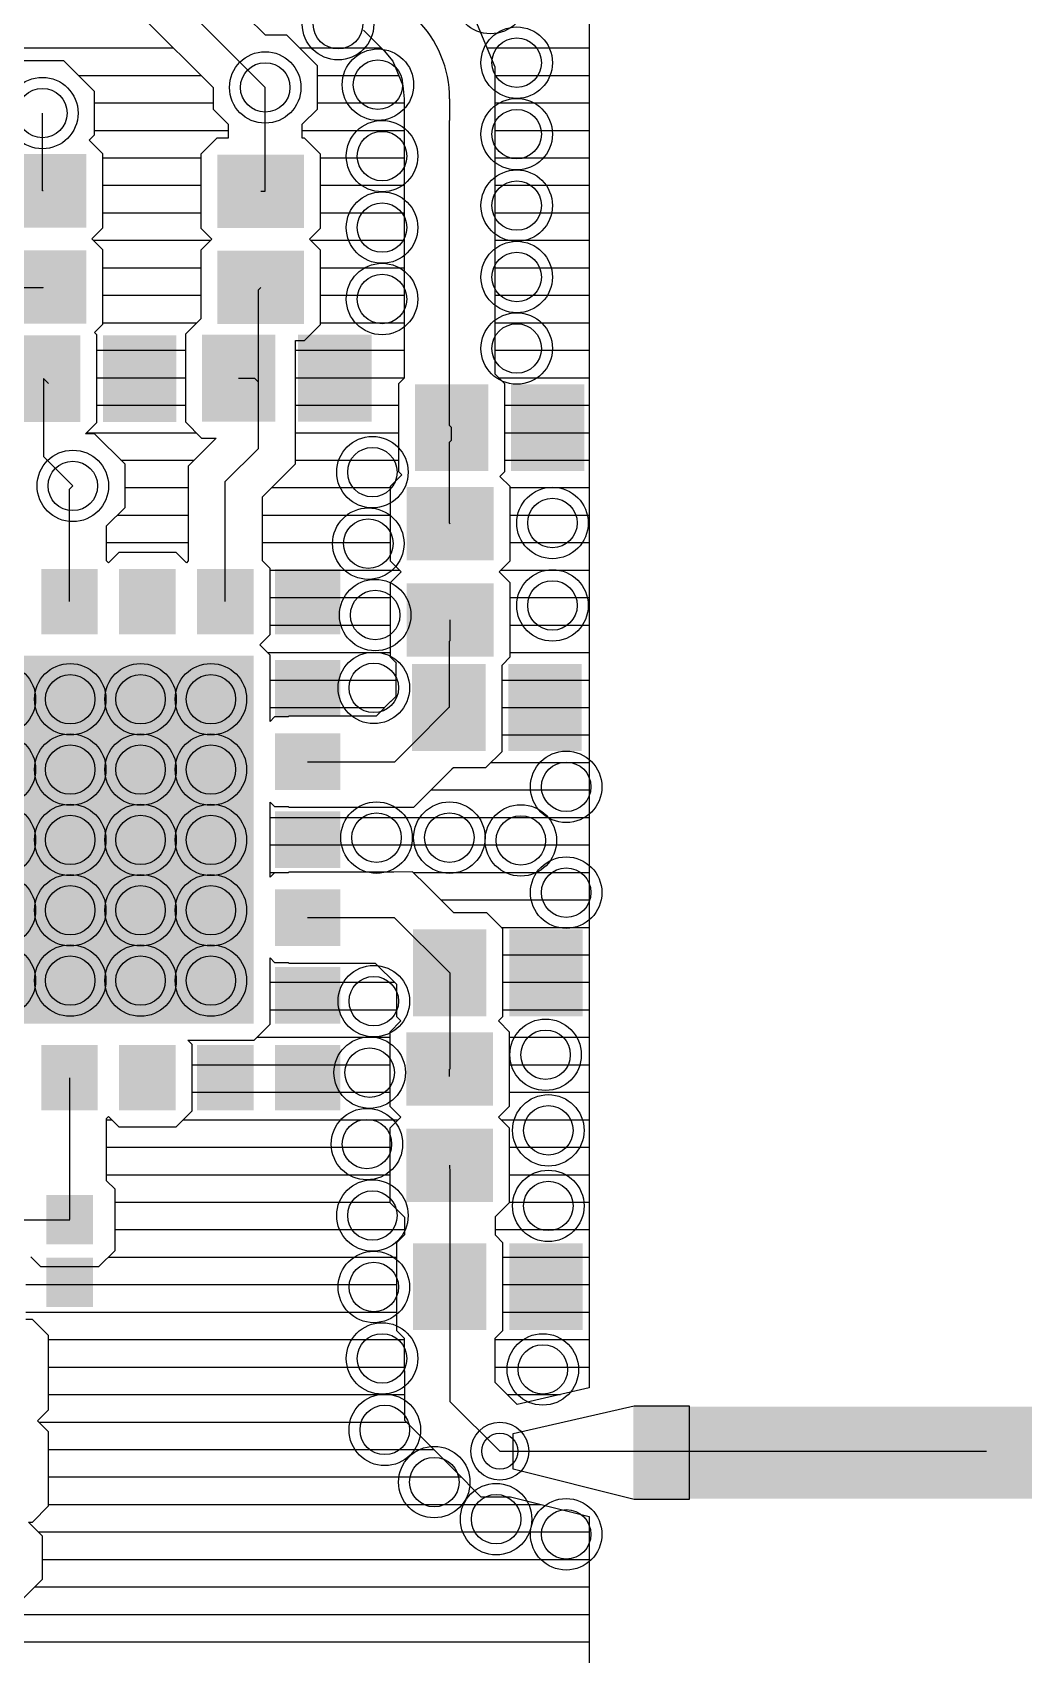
# Model space of a CAD drawing. Extents: x -8.5 to 50.5, y -15.2 to 20.7.
# Drawn here: x 27.56 to 36.72, y -6.47 to 8.53 of the extents above; entities that cross this region are included whole.
import ezdxf

# ---------------------------------------------------------------- set-up
doc = ezdxf.new("R2010")
doc.units = 0
for name, color, linetype in [('1', 22, 'CONTINUOUS'), ('18', 82, 'CONTINUOUS'), ('29', 253, 'CONTINUOUS')]:
    doc.layers.add(name, color=color, linetype=linetype)

# ---------------------------------------------------------------- blocks, each defined once
blk = doc.blocks.new('RECT')
blk.add_solid([(-0.5, -0.5), (0.5, -0.5), (-0.5, 0.5), (0.5, 0.5)])
blk = doc.blocks.new('PIE')
blk.add_circle((0, 0), 0.5)
blk = doc.blocks.new('ROUNDV')
blk.add_circle((0, 0), 0.5)

msp = doc.modelspace()

# ---------------------------------------------------------------- linework, layer by layer
at = {"layer": '1'}
for p, q in [((32.7073, 13.9238), (32.7073, -4.0036)), ((29.7163, 8.4996), (28.873, 9.3429)), ((28.731, 9), (29.714, 8.017)), ((31.8381, 8.2033), (31.6147, 8.7428)), ((28.589, 8.6571), (29.2314, 8.0147)), ((30.6225, 8.546), (30.6906, 8.4779)), ((29.9139, 8.4996), (29.7163, 8.4996)), ((30.1966, 8.2169), (29.9139, 8.4996)), ((30.6906, 8.4779), (30.6906, 8.4779)), ((30.6906, 8.4779), (30.8138, 8.3548)), ((23.9769, 8.382), (28.8641, 8.382)), ((27.8544, 8.2624), (27.4546, 8.2624)), ((28.1371, 7.9797), (27.8544, 8.2624)), ((30.0315, 8.382), (30.7865, 8.382)), ((30.8138, 8.3548), (30.8917, 8.2597)), ((30.8917, 8.2597), (30.9854, 8.0337)), ((31.7641, 8.382), (32.7073, 8.382)), ((27.9888, 8.128), (29.1181, 8.128)), ((30.1966, 7.8171), (30.1966, 8.2169)), ((30.1966, 8.128), (30.9463, 8.128)), ((31.8381, 8.0855), (31.8381, 8.2033)), ((31.8381, 8.128), (32.7073, 8.128)), ((28.1371, 7.5799), (28.1371, 7.9797)), ((29.2314, 8.0147), (29.2314, 7.8171)), ((29.714, 7.0578), (29.714, 8.017)), ((30.9854, 8.0337), (30.9974, 7.9114)), ((31.8382, 8.0855), (31.8381, 8.0855)), ((31.8382, 7.5361), (31.8382, 8.0855)), ((28.1371, 7.874), (29.2314, 7.874)), ((29.2314, 7.8171), (29.3711, 7.6774)), ((30.0569, 7.6774), (30.1966, 7.8171)), ((30.1966, 7.874), (30.9974, 7.874)), ((30.9974, 7.9114), (30.9974, 7.5361)), ((31.4178, 7.9114), (31.4178, 7.7102)), ((31.8382, 7.874), (32.7073, 7.874)), ((27.6545, 7.061), (27.6545, 7.7798)), ((29.3711, 7.6774), (29.3711, 7.5493)), ((30.0569, 7.5493), (30.0569, 7.6774)), ((31.4178, 7.4057), (31.4178, 7.7102)), ((28.0878, 7.5305), (28.1371, 7.5799)), ((28.2146, 7.4037), (28.0878, 7.5305)), ((28.1371, 7.62), (29.3711, 7.62)), ((29.2669, 7.5493), (29.1181, 7.4005)), ((29.3711, 7.5493), (29.2669, 7.5493)), ((30.0569, 7.62), (30.9974, 7.62)), ((30.0772, 7.5493), (30.0569, 7.5493)), ((30.226, 7.4005), (30.0772, 7.5493)), ((30.9974, 7.5361), (30.9974, 7.5361)), ((30.9974, 7.5361), (30.9974, 7.2316)), ((31.8381, 5.3672), (31.8382, 7.5361)), ((31.8382, 7.62), (32.7073, 7.62)), ((28.2146, 6.7183), (28.2146, 7.4037)), ((28.2146, 7.366), (29.1181, 7.366)), ((29.1181, 7.4005), (29.1181, 6.7151)), ((30.226, 6.7151), (30.226, 7.4005)), ((30.226, 7.366), (30.9974, 7.366)), ((31.4178, 4.8909), (31.4178, 7.4057)), ((31.8381, 7.366), (32.7073, 7.366)), ((30.9974, 7.2316), (30.9974, 7.2316)), ((30.9974, 7.2316), (30.9974, 5.3306)), ((27.6606, 7.061), (27.6545, 7.061)), ((28.2146, 7.112), (29.1181, 7.112)), ((29.6721, 7.0578), (29.714, 7.0578)), ((30.226, 7.112), (30.9974, 7.112)), ((31.8381, 7.112), (32.7073, 7.112)), ((28.2146, 6.858), (29.1181, 6.858)), ((30.226, 6.858), (30.9974, 6.858)), ((31.8381, 6.858), (32.7073, 6.858)), ((28.1128, 6.6165), (28.2146, 6.7183)), ((28.2146, 6.5147), (28.1128, 6.6165)), ((28.1253, 6.604), (29.2106, 6.604)), ((29.1181, 6.7151), (29.2199, 6.6133)), ((29.2199, 6.6133), (29.1181, 6.5115)), ((30.1242, 6.6133), (30.226, 6.7151)), ((30.226, 6.5115), (30.1242, 6.6133)), ((30.1335, 6.604), (30.9974, 6.604)), ((31.8381, 6.604), (32.7073, 6.604)), ((28.2146, 5.8293), (28.2146, 6.5147)), ((29.1181, 6.5115), (29.1181, 5.8771)), ((30.226, 5.8261), (30.226, 6.5115)), ((28.2146, 6.35), (29.1181, 6.35)), ((30.226, 6.35), (30.9974, 6.35)), ((31.8381, 6.35), (32.7073, 6.35)), ((26.5481, 6.1679), (27.6606, 6.1679)), ((27.6606, 6.1679), (27.6606, 6.172)), ((29.6504, 6.1471), (29.6721, 6.1688)), ((29.6504, 5.2936), (29.6504, 6.1471)), ((28.2146, 6.096), (29.1181, 6.096)), ((30.226, 6.096), (30.9974, 6.096)), ((31.8381, 6.096), (32.7073, 6.096)), ((29.1181, 5.8771), (28.9767, 5.7357)), ((28.1365, 5.7512), (28.2146, 5.8293)), ((28.1569, 5.7308), (28.1365, 5.7512)), ((28.1569, 4.9204), (28.1569, 5.7308)), ((28.2146, 5.842), (29.083, 5.842)), ((28.9767, 5.7357), (28.9767, 4.9253)), ((30.0772, 5.6773), (30.226, 5.8261)), ((30.226, 5.842), (30.9974, 5.842)), ((31.8381, 5.842), (32.7073, 5.842)), ((28.1569, 5.588), (28.9767, 5.588)), ((29.9933, 4.5381), (29.9933, 5.6773)), ((29.9933, 5.6773), (30.0772, 5.6773)), ((29.9933, 5.588), (30.9974, 5.588)), ((31.8381, 5.588), (32.7073, 5.588)), ((27.712, 5.279), (27.6654, 5.3256)), ((27.6654, 5.3256), (27.6654, 4.6046)), ((28.1569, 5.334), (28.9767, 5.334)), ((29.4682, 5.3305), (29.6135, 5.3305)), ((29.6135, 5.3305), (29.6504, 5.2936)), ((29.6504, 4.6801), (29.6504, 5.2936)), ((29.9933, 5.334), (30.9974, 5.334)), ((30.9974, 5.3306), (30.9446, 5.2778)), ((30.9446, 5.2778), (30.9446, 4.4674)), ((31.9276, 5.2778), (31.8381, 5.3672)), ((31.8714, 5.334), (32.7073, 5.334)), ((31.9276, 4.4674), (31.9276, 5.2778)), ((28.1569, 5.08), (28.9767, 5.08)), ((29.9933, 5.08), (30.9446, 5.08)), ((31.9276, 5.08), (32.7073, 5.08)), ((28.0531, 4.8166), (28.1569, 4.9204)), ((28.1359, 4.8166), (28.0531, 4.8166)), ((28.0625, 4.826), (29.0761, 4.826)), ((28.4186, 4.5339), (28.1359, 4.8166)), ((28.9767, 4.9253), (29.1255, 4.7766)), ((29.9933, 4.826), (30.9446, 4.826)), ((31.4361, 4.8726), (31.4178, 4.8909)), ((31.4361, 4.7579), (31.4361, 4.8726)), ((31.9276, 4.826), (32.7073, 4.826)), ((29.2619, 4.7766), (29.0023, 4.5169)), ((29.1255, 4.7766), (29.2619, 4.7766)), ((29.3452, 4.3749), (29.6504, 4.6801)), ((31.4159, 4.7377), (31.4361, 4.7579)), ((31.4159, 4.6017), (31.4159, 4.7377)), ((27.6654, 4.6046), (27.936, 4.334)), ((28.3805, 4.572), (29.0574, 4.572)), ((28.4186, 4.1341), (28.4186, 4.5339)), ((29.0023, 4.5169), (29.0023, 3.6408)), ((29.7924, 4.3372), (29.9933, 4.5381)), ((29.9933, 4.572), (30.9446, 4.572)), ((31.4175, 4.6001), (31.4159, 4.6017)), ((31.4175, 3.9905), (31.4175, 4.6001)), ((31.9276, 4.572), (32.7073, 4.572)), ((29.3452, 3.2645), (29.3452, 4.3749)), ((30.977, 4.435), (30.8694, 4.3274)), ((30.9446, 4.4674), (30.977, 4.435)), ((31.8824, 4.4223), (31.9276, 4.4674)), ((31.9773, 4.3274), (31.8824, 4.4223)), ((27.9052, 4.3032), (27.936, 4.334)), ((27.9052, 3.2645), (27.9052, 4.3032)), ((28.4186, 4.318), (29.0023, 4.318)), ((29.6881, 4.2329), (29.7924, 4.3372)), ((29.6881, 3.6408), (29.6881, 4.2329)), ((29.7732, 4.318), (30.8694, 4.318)), ((30.8694, 4.3274), (30.8694, 3.642)), ((31.9773, 3.642), (31.9773, 4.3274)), ((31.9773, 4.318), (32.7073, 4.318)), ((28.2481, 3.9636), (28.4186, 4.1341)), ((28.3485, 4.064), (29.0023, 4.064)), ((29.6881, 4.064), (30.8694, 4.064)), ((31.9773, 4.064), (32.7073, 4.064)), ((28.2481, 3.6408), (28.2481, 3.9636)), ((31.4234, 3.9847), (31.4175, 3.9905)), ((28.2481, 3.81), (29.0023, 3.81)), ((29.6881, 3.81), (30.8694, 3.81)), ((31.9773, 3.81), (32.7073, 3.81)), ((28.2652, 3.6237), (28.2481, 3.6408)), ((28.36, 3.7185), (28.2652, 3.6237)), ((28.8904, 3.7185), (28.36, 3.7185)), ((28.9852, 3.6237), (28.8904, 3.7185)), ((29.0023, 3.6408), (28.9852, 3.6237)), ((29.7592, 3.5697), (29.6881, 3.6408)), ((30.8694, 3.642), (30.9712, 3.5402)), ((31.8755, 3.5402), (31.9773, 3.642)), ((29.7592, 2.9593), (29.7592, 3.5697)), ((29.7592, 3.556), (30.9554, 3.556)), ((30.9712, 3.5402), (30.8694, 3.4384)), ((31.9773, 3.4384), (31.8755, 3.5402)), ((31.8914, 3.556), (32.7073, 3.556)), ((29.7592, 3.302), (30.8694, 3.302)), ((30.8694, 3.4384), (30.8694, 2.753)), ((31.9773, 2.753), (31.9773, 3.4384)), ((31.9773, 3.302), (32.7073, 3.302)), ((29.7592, 3.048), (30.8694, 3.048)), ((31.4234, 2.9059), (31.4234, 3.0957)), ((31.9773, 3.048), (32.7073, 3.048)), ((29.6644, 2.8645), (29.7592, 2.9593)), ((29.7592, 2.7697), (29.6644, 2.8645)), ((31.4154, 2.898), (31.4234, 2.9059)), ((31.4154, 2.2895), (31.4154, 2.898)), ((29.7349, 2.794), (30.8694, 2.794)), ((29.7592, 2.1577), (29.7592, 2.7697)), ((30.8694, 2.753), (30.9258, 2.6966)), ((31.9024, 2.678), (31.9773, 2.753)), ((31.9773, 2.794), (32.7073, 2.794)), ((30.9258, 2.6966), (30.9194, 2.6902)), ((30.9194, 2.6902), (30.9194, 2.3873)), ((31.9024, 1.8798), (31.9024, 2.678)), ((29.7592, 2.54), (30.9194, 2.54)), ((31.9024, 2.54), (32.7073, 2.54)), ((29.7592, 2.286), (30.8179, 2.286)), ((30.8731, 2.3419), (30.7512, 2.2185)), ((30.8742, 2.3419), (30.8731, 2.3419)), ((30.9194, 2.3873), (30.8742, 2.3419)), ((31.0498, 1.9226), (31.4109, 2.285)), ((31.4109, 2.285), (31.4154, 2.2895)), ((31.9024, 2.286), (32.7073, 2.286)), ((29.8, 2.1985), (29.7592, 2.1577)), ((29.9247, 2.1985), (29.8, 2.1985)), ((29.9311, 2.2049), (29.9247, 2.1985)), ((30.7377, 2.2049), (29.9311, 2.2049)), ((30.7512, 2.2185), (30.7377, 2.2049)), ((31.9024, 2.032), (32.7073, 2.032)), ((30.9121, 1.7845), (31.0221, 1.8945)), ((31.0221, 1.8945), (31.0498, 1.9226)), ((31.7536, 1.731), (31.9024, 1.8798)), ((30.1052, 1.7845), (30.9121, 1.7845)), ((31.3201, 1.5981), (31.4424, 1.7204)), ((31.4424, 1.7211), (31.4523, 1.731)), ((31.4424, 1.7204), (31.4424, 1.7211)), ((31.4523, 1.731), (31.7536, 1.731)), ((31.8006, 1.778), (32.7073, 1.778)), ((31.1988, 1.4752), (31.3201, 1.5981)), ((31.247, 1.524), (32.7073, 1.524)), ((29.7592, 0.7177), (29.7592, 1.4113)), ((29.7592, 1.4113), (29.8, 1.3705)), ((29.8, 1.3705), (29.9247, 1.3705)), ((29.9247, 1.3705), (29.9311, 1.3642)), ((29.9311, 1.3642), (31.0862, 1.3642)), ((31.0862, 1.3642), (31.1973, 1.4752)), ((31.1973, 1.4752), (31.1988, 1.4752)), ((29.7592, 1.27), (32.7073, 1.27)), ((29.7592, 1.016), (32.7073, 1.016)), ((29.7592, 0.762), (29.9282, 0.762)), ((29.8, 0.7585), (29.7592, 0.7177)), ((29.9247, 0.7585), (29.8, 0.7585)), ((29.9311, 0.7649), (29.9247, 0.7585)), ((30.9035, 0.7649), (29.9311, 0.7649)), ((31.0767, 0.7656), (30.9035, 0.7649)), ((31.0774, 0.7649), (31.0767, 0.7656)), ((31.0783, 0.7649), (31.0774, 0.7649)), ((31.2006, 0.6426), (31.0783, 0.7649)), ((31.0812, 0.762), (32.7073, 0.762)), ((31.4573, 0.3879), (31.2006, 0.6426)), ((31.3363, 0.508), (32.7073, 0.508)), ((30.1052, 0.3445), (30.9042, 0.3445)), ((30.9042, 0.3445), (31.4188, -0.1661)), ((31.7615, 0.3879), (31.4573, 0.3879)), ((31.9103, 0.2391), (31.7615, 0.3879)), ((31.8954, 0.254), (32.7073, 0.254)), ((31.9103, -0.5713), (31.9103, 0.2391)), ((31.9103, 0), (32.7073, 0)), ((29.7592, -0.6407), (29.7592, -0.0287)), ((29.7592, -0.0287), (29.8, -0.0695)), ((29.8, -0.0695), (29.9247, -0.0695)), ((29.9247, -0.0695), (29.9311, -0.0758)), ((29.9311, -0.0758), (30.731, -0.0758)), ((30.731, -0.0758), (30.9273, -0.2706)), ((29.7592, -0.254), (30.9106, -0.254)), ((30.9273, -0.2706), (30.9273, -0.5713)), ((31.4188, -0.1661), (31.4188, -1.0556)), ((31.9103, -0.254), (32.7073, -0.254)), ((29.7592, -0.508), (30.9273, -0.508)), ((30.9273, -0.5713), (30.9669, -0.6109)), ((31.8702, -0.6114), (31.9103, -0.5713)), ((31.9103, -0.508), (32.7073, -0.508)), ((29.6104, -0.7895), (29.7592, -0.6407)), ((30.9669, -0.6109), (30.8643, -0.7134)), ((30.8643, -0.7134), (30.8643, -1.3988)), ((31.9723, -0.7134), (31.8702, -0.6114)), ((31.9723, -1.3988), (31.9723, -0.7134)), ((29.0392, -0.8303), (28.9984, -0.7895)), ((28.9984, -0.7895), (29.6104, -0.7895)), ((29.0392, -1.4407), (29.0392, -0.8303)), ((29.6379, -0.762), (30.8643, -0.762)), ((31.9723, -0.762), (32.7073, -0.762)), ((29.0392, -1.016), (30.8643, -1.016)), ((31.9723, -1.016), (32.7073, -1.016)), ((27.9052, -1.1355), (27.9052, -2.4467)), ((31.4169, -1.125), (31.4183, -1.0561)), ((31.4188, -1.0556), (31.4183, -1.0561)), ((29.0392, -1.27), (30.8643, -1.27)), ((31.9723, -1.27), (32.7073, -1.27)), ((28.2481, -1.5118), (28.2652, -1.4947)), ((28.2652, -1.4947), (28.36, -1.5895)), ((28.8904, -1.5895), (29.0392, -1.4407)), ((30.8643, -1.3988), (30.9661, -1.5006)), ((31.8705, -1.5006), (31.9723, -1.3988)), ((28.2481, -2.0875), (28.2481, -1.5118)), ((28.2481, -1.524), (28.2945, -1.524)), ((28.36, -1.5895), (28.8904, -1.5895)), ((28.9559, -1.524), (30.9427, -1.524)), ((30.9661, -1.5006), (30.8643, -1.6024)), ((30.8643, -1.6024), (30.8643, -2.2878)), ((31.9723, -1.6024), (31.8705, -1.5006)), ((31.8939, -1.524), (32.7073, -1.524)), ((31.9723, -2.2878), (31.9723, -1.6024)), ((28.2481, -1.778), (30.8643, -1.778)), ((31.9723, -1.778), (32.7073, -1.778)), ((31.4183, -1.9451), (31.4206, -2.0125)), ((28.2481, -2.032), (30.8643, -2.032)), ((28.3261, -2.1654), (28.2481, -2.0875)), ((31.4206, -2.0125), (31.4206, -2.7635)), ((31.9723, -2.032), (32.7073, -2.032)), ((28.3261, -2.7315), (28.3261, -2.1654)), ((28.3261, -2.286), (30.8643, -2.286)), ((30.8643, -2.2878), (31.0002, -2.4237)), ((31.841, -2.4191), (31.9723, -2.2878)), ((31.9723, -2.286), (32.7073, -2.286)), ((27.174, -2.4485), (27.907, -2.4485)), ((27.9052, -2.4467), (27.907, -2.4485)), ((28.3261, -2.54), (31.0002, -2.54)), ((31.0002, -2.4237), (31.0002, -2.5891)), ((31.841, -2.5897), (31.841, -2.4191)), ((31.841, -2.54), (32.7073, -2.54)), ((31.0002, -2.5891), (30.9276, -2.6618)), ((30.9276, -2.6618), (30.9276, -3.4722)), ((31.8412, -2.5899), (31.841, -2.5897)), ((31.8412, -2.5925), (31.8412, -2.5899)), ((31.9105, -2.6618), (31.8412, -2.5925)), ((31.9105, -3.4722), (31.9105, -2.6618)), ((27.5478, -2.7913), (27.6367, -2.8802)), ((28.1773, -2.8802), (28.3261, -2.7315)), ((28.2635, -2.794), (30.9276, -2.794)), ((31.4206, -2.7635), (31.4202, -3.0658)), ((31.9105, -2.794), (32.7073, -2.794)), ((27.6367, -2.8802), (28.1773, -2.8802)), ((27.5012, -3.048), (30.9276, -3.048)), ((31.4183, -3.0665), (31.419, -3.067)), ((31.4202, -3.0658), (31.419, -3.067)), ((31.419, -3.067), (31.4201, -4.127)), ((31.9105, -3.048), (32.7073, -3.048)), ((27.5012, -3.302), (30.9276, -3.302)), ((27.5635, -3.3706), (27.5012, -3.3706)), ((27.7123, -3.5194), (27.5635, -3.3706)), ((31.9105, -3.302), (32.7073, -3.302)), ((27.7123, -4.2048), (27.7123, -3.5194)), ((27.7123, -3.556), (30.9992, -3.556)), ((30.9276, -3.4722), (30.9992, -3.5438)), ((30.9992, -3.5438), (30.9998, -4.141)), ((31.8399, -3.5428), (31.9105, -3.4722)), ((31.8403, -3.9525), (31.8399, -3.5428)), ((31.8399, -3.556), (32.7073, -3.556)), ((27.7123, -3.81), (30.9994, -3.81)), ((31.8402, -3.81), (32.7073, -3.81)), ((32.0428, -4.1547), (31.8403, -3.9525)), ((32.7073, -4.0036), (32.0428, -4.1547)), ((27.7123, -4.064), (30.9997, -4.064)), ((30.9998, -4.141), (30.9999, -4.3015)), ((31.4201, -4.127), (31.8821, -4.5882)), ((31.952, -4.064), (32.4417, -4.064)), ((32.0065, -4.4234), (33.1241, -4.1694)), ((33.1241, -4.1694), (33.6321, -4.1694)), ((33.6321, -4.1694), (33.6321, -5.033)), ((27.6105, -4.3066), (27.7123, -4.2048)), ((27.7123, -4.4084), (27.6105, -4.3066)), ((27.6219, -4.318), (31.0164, -4.318)), ((30.9999, -4.3015), (30.9999, -4.3015)), ((30.9999, -4.3015), (30.9999, -4.3015)), ((30.9999, -4.3015), (31.13, -4.4313)), ((27.7123, -5.0938), (27.7123, -4.4084)), ((31.13, -4.4313), (31.4616, -4.7624)), ((32.0065, -4.7536), (32.0065, -4.4234)), ((27.7123, -4.572), (31.2709, -4.572)), ((31.882, -4.5885), (36.3778, -4.5885)), ((31.4616, -4.7624), (31.4616, -4.7626)), ((31.4616, -4.7626), (31.7079, -5.0089)), ((33.1241, -5.033), (32.0065, -4.7536)), ((27.7123, -4.826), (31.525, -4.826)), ((27.5635, -5.2426), (27.7123, -5.0938)), ((27.7123, -5.08), (32.2648, -5.08)), ((31.7079, -5.0089), (31.9803, -5.0089)), ((31.9803, -5.0089), (32.7073, -5.1906)), ((33.6321, -5.033), (33.1241, -5.033)), ((27.6566, -5.3721), (27.5271, -5.2426)), ((27.5271, -5.2426), (27.5635, -5.2426)), ((32.7073, -5.1906), (32.7073, -8.7719)), ((27.6185, -5.334), (32.7073, -5.334)), ((27.6566, -5.7719), (27.6566, -5.3721)), ((27.6566, -5.588), (32.7073, -5.588)), ((27.3739, -6.0546), (27.6566, -5.7719)), ((27.5865, -5.842), (32.7073, -5.842)), ((22.479, -6.096), (32.7073, -6.096)), ((22.479, -6.35), (32.7073, -6.35))]:
    msp.add_line(p, q, dxfattribs=at)
msp.add_arc((30.3704, 7.9114), 1.0474, 0, 45, dxfattribs=at)

# ---------------------------------------------------------------- block references
for name, p, xscale, yscale in [('RECT', (27.6606, 7.061), 0.5999, 0.475), ('RECT', (27.6606, 6.172), 0.5999, 0.475), ('RECT', (31.4234, 3.9847), 0.5999, 0.475), ('RECT', (31.4234, 3.0957), 0.5999, 0.475), ('RECT', (27.9052, 1.0645), 3.2, 3.2), ('RECT', (31.4183, -1.0561), 0.5999, 0.475), ('RECT', (31.4183, -1.9451), 0.5999, 0.475), ('RECT', (36.3778, -4.6012), 6.5253, 0.8509), ('PIE', (31.8821, -4.5882), 0.3327, 0.3327)]:
    msp.add_blockref(name, p, dxfattribs=dict(at, xscale=xscale, yscale=yscale))
for p, xscale, yscale, rotation in [((29.6721, 7.0578), 0.5999, 0.475, 180), ((29.6721, 6.1688), 0.5999, 0.475, 180), ((27.6654, 5.3256), 0.5999, 0.475, 90), ((28.5544, 5.3256), 0.5999, 0.475, 90), ((29.4682, 5.3305), 0.5999, 0.475, 270), ((30.3572, 5.3305), 0.5999, 0.475, 270), ((31.4361, 4.8726), 0.5999, 0.475, 90), ((32.3251, 4.8726), 0.5999, 0.475, 90), ((27.9052, 3.2645), 0.4, 0.32, 90), ((28.6252, 3.2645), 0.4, 0.32, 90), ((29.3452, 3.2645), 0.4, 0.32, 90), ((30.1052, 3.2645), 0.4, 0.4, 90), ((30.1052, 2.4645), 0.4, 0.32, 180), ((31.4109, 2.285), 0.5999, 0.475, 90), ((32.2999, 2.285), 0.5999, 0.475, 90), ((30.1052, 1.7845), 0.4, 0.32, 180), ((30.1052, 1.0645), 0.4, 0.32, 180), ((30.1052, 0.3445), 0.4, 0.32, 180), ((31.4188, -0.1661), 0.5999, 0.475, 90), ((32.3078, -0.1661), 0.5999, 0.475, 90), ((30.1052, -0.3755), 0.4, 0.32, 180), ((27.9052, -1.1355), 0.4, 0.32, 270), ((28.6252, -1.1355), 0.4, 0.32, 270), ((29.3452, -1.1355), 0.4, 0.32, 270), ((30.1052, -1.1355), 0.4, 0.4, 270), ((27.907, -2.4485), 0.3302, 0.3556, 180), ((31.419, -3.067), 0.5999, 0.475, 90), ((32.308, -3.067), 0.5999, 0.475, 90), ((27.907, -3.0276), 0.3302, 0.3556, 180)]:
    msp.add_blockref('RECT', p, dxfattribs=dict(at, xscale=xscale, yscale=yscale, rotation=rotation))
at = {"layer": '18', "xscale": 0.4572, "yscale": 0.4572}
for p in [(30.3871, 8.6012), (32.0381, 8.2456), (30.7554, 8.0424), (29.714, 8.017), (27.6545, 7.7798), (32.0381, 7.5852), (30.7935, 7.382), (32.0381, 6.9248), (30.7935, 6.7216), (32.0381, 6.2644), (30.7935, 6.0612), (32.0381, 5.604), (30.7046, 4.461), (27.936, 4.334), (32.3683, 3.9911), (30.6665, 3.8006), (32.3683, 3.2291), (30.73, 3.1402), (27.912, 2.362), (28.562, 2.362), (29.212, 2.362), (30.7173, 2.4671), (27.912, 1.712), (28.562, 1.712), (29.212, 1.712), (32.4953, 1.5527), (27.912, 1.062), (28.562, 1.062), (29.212, 1.062), (30.7427, 1.0828), (31.4158, 1.0828), (32.0762, 1.0574), (32.4953, 0.5748), (27.912, 0.412), (28.562, 0.412), (29.212, 0.412), (27.912, -0.238), (28.562, -0.238), (29.212, -0.238), (30.7173, -0.4285), (32.3048, -0.9238), (30.6792, -1.0889), (32.3302, -1.6223), (30.6538, -1.7493), (32.3302, -2.3208), (30.7046, -2.4097), (30.7173, -3.0701), (30.7935, -3.7305), (32.2794, -3.8321), (30.8189, -4.3909), (31.2761, -4.8735), (31.8476, -5.2164), (32.4953, -5.3561)]:
    msp.add_blockref('ROUNDV', p, dxfattribs=at)
at = {"layer": '29'}
for name, p, xscale, yscale in [('ROUNDV', (31.7968, 8.8425), 0.6604, 0.6604), ('ROUNDV', (30.3871, 8.6012), 0.6604, 0.6604), ('ROUNDV', (32.0381, 8.2456), 0.6604, 0.6604), ('ROUNDV', (29.714, 8.017), 0.6604, 0.6604), ('ROUNDV', (30.7554, 8.0424), 0.6604, 0.6604), ('ROUNDV', (27.6545, 7.7798), 0.6604, 0.6604), ('ROUNDV', (32.0381, 7.5852), 0.6604, 0.6604), ('ROUNDV', (30.7935, 7.382), 0.6604, 0.6604), ('RECT', (27.6606, 7.061), 0.8031, 0.6782), ('ROUNDV', (32.0381, 6.9248), 0.6604, 0.6604), ('ROUNDV', (30.7935, 6.7216), 0.6604, 0.6604), ('RECT', (27.6606, 6.172), 0.8031, 0.6782), ('ROUNDV', (32.0381, 6.2644), 0.6604, 0.6604), ('ROUNDV', (30.7935, 6.0612), 0.6604, 0.6604), ('ROUNDV', (32.0381, 5.604), 0.6604, 0.6604), ('ROUNDV', (27.936, 4.334), 0.6604, 0.6604), ('ROUNDV', (30.7046, 4.461), 0.6604, 0.6604), ('RECT', (31.4234, 3.9847), 0.8031, 0.6782), ('ROUNDV', (32.3683, 3.9911), 0.6604, 0.6604), ('ROUNDV', (30.6665, 3.8006), 0.6604, 0.6604), ('ROUNDV', (30.73, 3.1402), 0.6604, 0.6604), ('ROUNDV', (32.3683, 3.2291), 0.6604, 0.6604), ('RECT', (31.4234, 3.0957), 0.8031, 0.6782), ('RECT', (27.9052, 1.0645), 3.4032, 3.4032), ('ROUNDV', (30.7173, 2.4671), 0.6604, 0.6604), ('ROUNDV', (27.262, 2.362), 0.6604, 0.6604), ('ROUNDV', (27.912, 2.362), 0.6604, 0.6604), ('ROUNDV', (28.562, 2.362), 0.6604, 0.6604), ('ROUNDV', (29.212, 2.362), 0.6604, 0.6604), ('ROUNDV', (27.262, 1.712), 0.6604, 0.6604), ('ROUNDV', (27.912, 1.712), 0.6604, 0.6604), ('ROUNDV', (28.562, 1.712), 0.6604, 0.6604), ('ROUNDV', (29.212, 1.712), 0.6604, 0.6604), ('ROUNDV', (32.4953, 1.5527), 0.6604, 0.6604), ('ROUNDV', (27.262, 1.062), 0.6604, 0.6604), ('ROUNDV', (27.912, 1.062), 0.6604, 0.6604), ('ROUNDV', (28.562, 1.062), 0.6604, 0.6604), ('ROUNDV', (29.212, 1.062), 0.6604, 0.6604), ('ROUNDV', (30.7427, 1.0828), 0.6604, 0.6604), ('ROUNDV', (31.4158, 1.0828), 0.6604, 0.6604), ('ROUNDV', (32.0762, 1.0574), 0.6604, 0.6604), ('ROUNDV', (32.4953, 0.5748), 0.6604, 0.6604), ('ROUNDV', (27.262, 0.412), 0.6604, 0.6604), ('ROUNDV', (27.912, 0.412), 0.6604, 0.6604), ('ROUNDV', (28.562, 0.412), 0.6604, 0.6604), ('ROUNDV', (29.212, 0.412), 0.6604, 0.6604), ('ROUNDV', (27.262, -0.238), 0.6604, 0.6604), ('ROUNDV', (27.912, -0.238), 0.6604, 0.6604), ('ROUNDV', (28.562, -0.238), 0.6604, 0.6604), ('ROUNDV', (29.212, -0.238), 0.6604, 0.6604), ('ROUNDV', (30.7173, -0.4285), 0.6604, 0.6604), ('ROUNDV', (32.3048, -0.9238), 0.6604, 0.6604), ('RECT', (31.4183, -1.0561), 0.8031, 0.6782), ('ROUNDV', (30.6792, -1.0889), 0.6604, 0.6604), ('ROUNDV', (32.3302, -1.6223), 0.6604, 0.6604), ('ROUNDV', (30.6538, -1.7493), 0.6604, 0.6604), ('RECT', (31.4183, -1.9451), 0.8031, 0.6782), ('ROUNDV', (30.7046, -2.4097), 0.6604, 0.6604), ('ROUNDV', (32.3302, -2.3208), 0.6604, 0.6604), ('ROUNDV', (30.7173, -3.0701), 0.6604, 0.6604), ('ROUNDV', (30.7935, -3.7305), 0.6604, 0.6604), ('ROUNDV', (32.2794, -3.8321), 0.6604, 0.6604), ('ROUNDV', (30.8189, -4.3909), 0.6604, 0.6604), ('PIE', (31.8821, -4.5882), 0.5359, 0.5359), ('ROUNDV', (31.2761, -4.8735), 0.6604, 0.6604), ('ROUNDV', (31.8476, -5.2164), 0.6604, 0.6604), ('ROUNDV', (32.4953, -5.3561), 0.6604, 0.6604)]:
    msp.add_blockref(name, p, dxfattribs=dict(at, xscale=xscale, yscale=yscale))
for p, xscale, yscale, rotation in [((29.6721, 7.0578), 0.8031, 0.6782, 180), ((29.6721, 6.1688), 0.8031, 0.6782, 180), ((27.6654, 5.3256), 0.8031, 0.6782, 90), ((28.5544, 5.3256), 0.8031, 0.6782, 90), ((29.4682, 5.3305), 0.8031, 0.6782, 270), ((30.3572, 5.3305), 0.8031, 0.6782, 270), ((31.4361, 4.8726), 0.8031, 0.6782, 90), ((32.3251, 4.8726), 0.8031, 0.6782, 90), ((27.9052, 3.2645), 0.6032, 0.5232, 90), ((28.6252, 3.2645), 0.6032, 0.5232, 90), ((29.3452, 3.2645), 0.6032, 0.5232, 90), ((30.1052, 3.2645), 0.6032, 0.6032, 90), ((30.1052, 2.4645), 0.6032, 0.5232, 180), ((31.4109, 2.285), 0.8031, 0.6782, 90), ((32.2999, 2.285), 0.8031, 0.6782, 90), ((30.1052, 1.7845), 0.6032, 0.5232, 180), ((30.1052, 1.0645), 0.6032, 0.5232, 180), ((30.1052, 0.3445), 0.6032, 0.5232, 180), ((31.4188, -0.1661), 0.8031, 0.6782, 90), ((32.3078, -0.1661), 0.8031, 0.6782, 90), ((30.1052, -0.3755), 0.6032, 0.5232, 180), ((27.9052, -1.1355), 0.6032, 0.5232, 270), ((28.6252, -1.1355), 0.6032, 0.5232, 270), ((29.3452, -1.1355), 0.6032, 0.5232, 270), ((30.1052, -1.1355), 0.6032, 0.6032, 270), ((27.907, -2.4485), 0.4572, 0.4318, 270), ((31.419, -3.067), 0.8031, 0.6782, 90), ((32.308, -3.067), 0.8031, 0.6782, 90), ((27.907, -3.0276), 0.4318, 0.4572, 180)]:
    msp.add_blockref('RECT', p, dxfattribs=dict(at, xscale=xscale, yscale=yscale, rotation=rotation))

doc.saveas('drawing.dxf')
